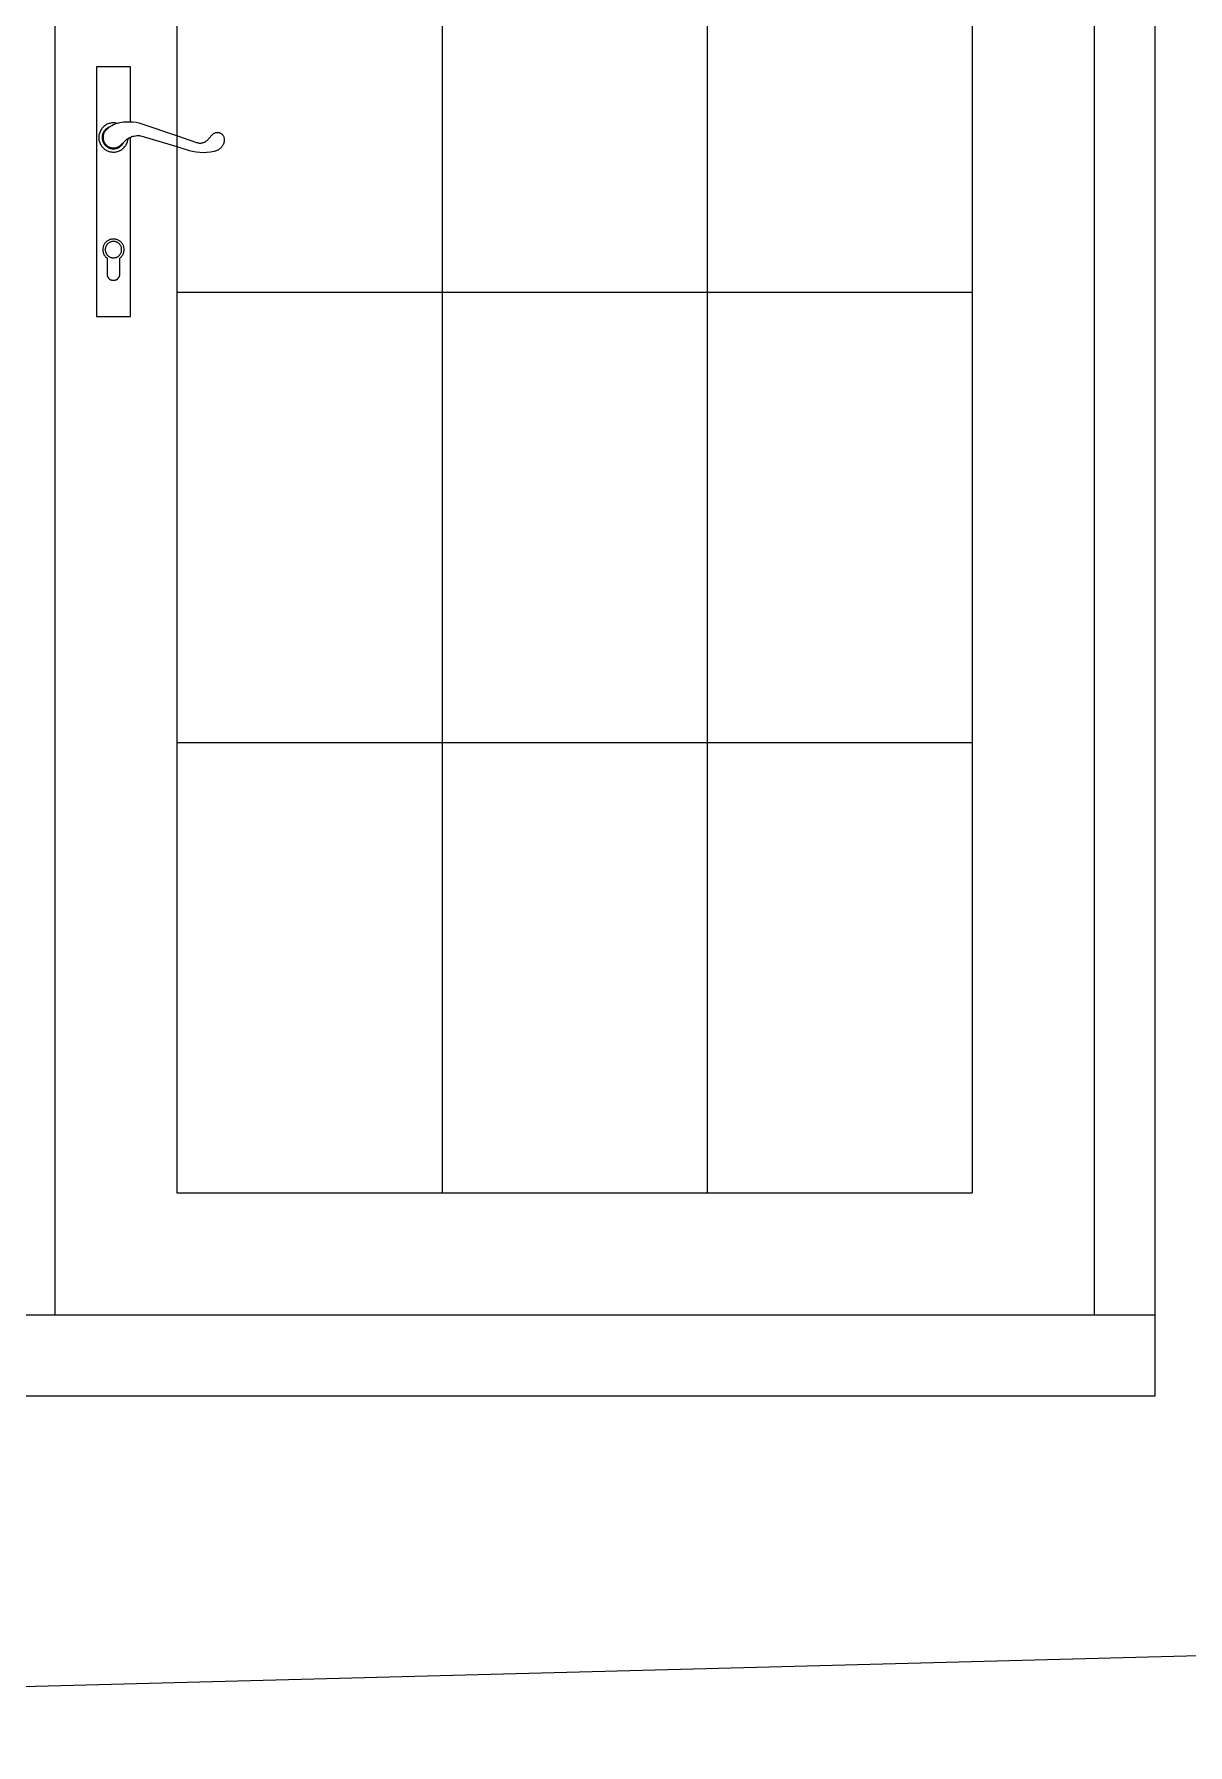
# Model space of a CAD drawing. Extents: x -71730 to 43516, y -8856 to 48457.
# Drawn here: x -2777 to -1830, y 3009 to 4413 of the extents above; entities that cross this region are included whole.
import ezdxf

# ---------------------------------------------------------------- set-up
doc = ezdxf.new("R2010")
doc.units = 0
doc.header["$MEASUREMENT"] = 0
doc.layers.get('0').update_dxf_attribs({"linetype": 'CONTINUOUS'})

msp = doc.modelspace()

# ---------------------------------------------------------------- linework, layer by layer
at = {"color": 22}
for p, q in [((-1857.1, 5460.4), (-1857.1, 3362.2)), ((-2759.5, 5410.4), (-2759.5, 3362.2)), ((-1907.1, 5410.4), (-1907.1, 3362.2)), ((-2659.5, 4571.1), (-2659.5, 4329.6)), ((-2442, 4571.1), (-2442, 4201.5)), ((-2224.6, 4571.1), (-2224.6, 4201.5)), ((-2007.1, 4571.1), (-2007.1, 4201.5)), ((-2697.5, 4386.3), (-2725.5, 4386.3)), ((-2725.5, 4386.3), (-2725.5, 4181.3)), ((-2697.5, 4341), (-2697.5, 4386.3)), ((-2719.4, 4337.4), (-2719.9, 4336.9)), ((-2718.7, 4337.9), (-2719.4, 4337.4)), ((-2718.1, 4338.3), (-2718.7, 4337.9)), ((-2717.5, 4338.7), (-2718.1, 4338.3)), ((-2716.8, 4339.1), (-2717.5, 4338.7)), ((-2716.1, 4339.4), (-2716.8, 4339.1)), ((-2715.3, 4339.7), (-2716.1, 4339.4)), ((-2714.6, 4339.9), (-2715.3, 4339.7)), ((-2713.8, 4340.1), (-2714.6, 4339.9)), ((-2712.9, 4338), (-2714.1, 4337.2)), ((-2713.1, 4340.2), (-2713.8, 4340.1)), ((-2712.3, 4340.3), (-2713.1, 4340.2)), ((-2711.6, 4338.7), (-2712.9, 4338)), ((-2711.5, 4340.3), (-2712.3, 4340.3)), ((-2710.3, 4339.2), (-2711.6, 4338.7)), ((-2710.7, 4340.3), (-2711.5, 4340.3)), ((-2710, 4340.2), (-2710.7, 4340.3)), ((-2708.9, 4339.7), (-2710.3, 4339.2)), ((-2709.2, 4340.1), (-2710, 4340.2)), ((-2708.5, 4339.9), (-2709.2, 4340.1)), ((-2708.5, 4339.9), (-2708.9, 4339.7)), ((-2707.6, 4340.1), (-2708.5, 4339.9)), ((-2706.2, 4340.4), (-2707.6, 4340.1)), ((-2704.7, 4340.7), (-2706.2, 4340.4)), ((-2703.3, 4340.8), (-2704.7, 4340.7)), ((-2700.7, 4341), (-2703.3, 4340.8)), ((-2698.1, 4341), (-2700.7, 4341)), ((-2697.5, 4341), (-2698.1, 4341)), ((-2695.6, 4340.8), (-2697.5, 4341)), ((-2693, 4340.5), (-2695.6, 4340.8)), ((-2690.5, 4340), (-2693, 4340.5)), ((-2688, 4339.3), (-2690.5, 4340)), ((-2659.5, 4329.6), (-2688, 4339.3)), ((-2723.4, 4330.1), (-2723.5, 4329.3)), ((-2723.5, 4329.3), (-2723.5, 4328.5)), ((-2723.5, 4328.5), (-2723.5, 4327.8)), ((-2723.5, 4327.8), (-2723.5, 4327)), ((-2723.5, 4327), (-2723.4, 4326.2)), ((-2723.3, 4330.8), (-2723.4, 4330.1)), ((-2723.4, 4326.2), (-2723.2, 4325.5)), ((-2723.1, 4331.6), (-2723.3, 4330.8)), ((-2723.2, 4325.5), (-2723, 4324.7)), ((-2722.8, 4332.3), (-2723.1, 4331.6)), ((-2723, 4324.7), (-2722.7, 4324)), ((-2722.5, 4333.1), (-2722.8, 4332.3)), ((-2722.7, 4324), (-2722.4, 4323.3)), ((-2722.2, 4333.8), (-2722.5, 4333.1)), ((-2721.8, 4334.4), (-2722.2, 4333.8)), ((-2721.4, 4335.1), (-2721.8, 4334.4)), ((-2721, 4335.7), (-2721.4, 4335.1)), ((-2720.5, 4336.3), (-2721, 4335.7)), ((-2720.7, 4329.2), (-2720.8, 4328.6)), ((-2720.8, 4328.6), (-2720.8, 4328)), ((-2720.8, 4328), (-2720.7, 4327.4)), ((-2720.5, 4330.4), (-2720.7, 4329.8)), ((-2720.7, 4329.8), (-2720.7, 4329.2)), ((-2720.7, 4327.4), (-2720.7, 4326.8)), ((-2720.7, 4326.8), (-2720.5, 4326.2)), ((-2719.9, 4336.9), (-2720.5, 4336.3)), ((-2720.4, 4330.9), (-2720.5, 4330.4)), ((-2720.5, 4326.2), (-2720.4, 4325.6)), ((-2720.2, 4331.5), (-2720.4, 4330.9)), ((-2720.4, 4325.6), (-2720.2, 4325)), ((-2720, 4332.1), (-2720.2, 4331.5)), ((-2720.2, 4325), (-2720, 4324.5)), ((-2720, 4329.6), (-2720.1, 4329)), ((-2720.1, 4329), (-2720.1, 4328.4)), ((-2720.1, 4328.4), (-2720.1, 4327.9)), ((-2720.1, 4327.9), (-2720, 4327.3)), ((-2719.7, 4332.6), (-2720, 4332.1)), ((-2719.9, 4330.1), (-2720, 4329.6)), ((-2720, 4327.3), (-2720, 4326.7)), ((-2720, 4326.7), (-2719.8, 4326.2)), ((-2720, 4324.5), (-2719.7, 4323.9)), ((-2719.8, 4330.7), (-2719.9, 4330.1)), ((-2719.6, 4331.2), (-2719.8, 4330.7)), ((-2719.8, 4326.2), (-2719.7, 4325.6)), ((-2719.4, 4333.1), (-2719.7, 4332.6)), ((-2719.7, 4325.6), (-2719.5, 4325.1)), ((-2719.7, 4323.9), (-2719.4, 4323.4)), ((-2719.4, 4331.7), (-2719.6, 4331.2)), ((-2719.5, 4325.1), (-2719.3, 4324.6)), ((-2719.1, 4333.6), (-2719.4, 4333.1)), ((-2719.1, 4332.3), (-2719.4, 4331.7)), ((-2719.4, 4323.4), (-2719.1, 4322.9)), ((-2719.3, 4324.6), (-2719, 4324.1)), ((-2718.7, 4334.1), (-2719.1, 4333.6)), ((-2718.9, 4332.8), (-2719.1, 4332.3)), ((-2719, 4324.1), (-2718.7, 4323.6)), ((-2718.5, 4333.2), (-2718.9, 4332.8)), ((-2718.3, 4334.6), (-2718.7, 4334.1)), ((-2718.7, 4323.6), (-2718.4, 4323.1)), ((-2718.2, 4333.7), (-2718.5, 4333.2)), ((-2717.9, 4335), (-2718.3, 4334.6)), ((-2717.8, 4334.1), (-2718.2, 4333.7)), ((-2717.4, 4335.4), (-2717.9, 4335)), ((-2717.4, 4334.5), (-2717.8, 4334.1)), ((-2717, 4335.8), (-2717.4, 4335.4)), ((-2716.4, 4335.5), (-2717.4, 4334.5)), ((-2716.5, 4336.1), (-2717, 4335.8)), ((-2715.9, 4336.4), (-2716.5, 4336.1)), ((-2715.3, 4336.4), (-2716.4, 4335.5)), ((-2715.4, 4336.7), (-2715.9, 4336.4)), ((-2714.9, 4336.9), (-2715.4, 4336.7)), ((-2714.3, 4337.1), (-2715.3, 4336.4)), ((-2714.3, 4337.1), (-2714.9, 4336.9)), ((-2714.1, 4337.2), (-2714.3, 4337.1)), ((-2705.8, 4321.9), (-2703.1, 4324.4)), ((-2703.7, 4323.3), (-2703.4, 4323.9)), ((-2703.4, 4323.9), (-2703.1, 4324.4)), ((-2703.1, 4324.4), (-2700.2, 4327.1)), ((-2700.7, 4323.1), (-2700.4, 4323.8)), ((-2700.4, 4323.8), (-2700.1, 4324.5)), ((-2700.2, 4327.1), (-2699.6, 4327.6)), ((-2700.1, 4324.5), (-2699.9, 4325.3)), ((-2699.9, 4325.3), (-2699.7, 4326)), ((-2699.7, 4326), (-2699.6, 4326.8)), ((-2699.6, 4327.6), (-2699.3, 4327.7)), ((-2699.6, 4326.8), (-2699.6, 4327.6)), ((-2699.3, 4327.7), (-2698.4, 4328.2)), ((-2698.4, 4328.2), (-2697.5, 4328.6)), ((-2697.5, 4328.6), (-2697.4, 4328.6)), ((-2697.5, 4181.3), (-2697.5, 4328.6)), ((-2697.4, 4328.6), (-2696.5, 4329)), ((-2696.5, 4329), (-2695.5, 4329.3)), ((-2695.5, 4329.3), (-2694.5, 4329.5)), ((-2694.5, 4329.5), (-2693.4, 4329.7)), ((-2693.4, 4329.7), (-2692.4, 4329.8)), ((-2692.4, 4329.8), (-2691.4, 4329.8)), ((-2691.4, 4329.8), (-2690.3, 4329.8)), ((-2690.3, 4329.8), (-2689.3, 4329.7)), ((-2689.3, 4329.7), (-2688.3, 4329.5)), ((-2688.3, 4329.5), (-2687.2, 4329.2)), ((-2687.2, 4329.2), (-2686.3, 4328.9)), ((-2686.3, 4328.9), (-2659.5, 4320.8)), ((-2659.5, 4329.6), (-2659.5, 4320.8)), ((-2643, 4323.9), (-2659.5, 4329.6)), ((-2642.5, 4323.8), (-2643, 4323.9)), ((-2642, 4323.6), (-2642.5, 4323.8)), ((-2641.4, 4323.6), (-2642, 4323.6)), ((-2640.9, 4323.5), (-2641.4, 4323.6)), ((-2640.4, 4323.5), (-2640.9, 4323.5)), ((-2639.8, 4323.5), (-2640.4, 4323.5)), ((-2639.3, 4323.6), (-2639.8, 4323.5)), ((-2638.8, 4323.6), (-2639.3, 4323.6)), ((-2638.3, 4323.8), (-2638.8, 4323.6)), ((-2637.8, 4323.9), (-2638.3, 4323.8)), ((-2637.3, 4324.1), (-2637.8, 4323.9)), ((-2636.8, 4324.3), (-2637.3, 4324.1)), ((-2636.3, 4324.6), (-2636.8, 4324.3)), ((-2635.9, 4324.9), (-2636.3, 4324.6)), ((-2635.4, 4325.2), (-2635.9, 4324.9)), ((-2635, 4325.5), (-2635.4, 4325.2)), ((-2630.8, 4330.2), (-2635, 4325.5)), ((-2630.5, 4330.5), (-2630.8, 4330.2)), ((-2630.2, 4330.8), (-2630.5, 4330.5)), ((-2629.9, 4331), (-2630.2, 4330.8)), ((-2629.6, 4331.3), (-2629.9, 4331)), ((-2629.2, 4331.5), (-2629.6, 4331.3)), ((-2628.9, 4331.7), (-2629.2, 4331.5)), ((-2628.5, 4331.8), (-2628.9, 4331.7)), ((-2628.1, 4332), (-2628.5, 4331.8)), ((-2627.8, 4332.1), (-2628.1, 4332)), ((-2627.4, 4332.2), (-2627.8, 4332.1)), ((-2627, 4332.2), (-2627.4, 4332.2)), ((-2626.6, 4332.2), (-2627, 4332.2)), ((-2626.2, 4332.3), (-2626.6, 4332.2)), ((-2625.8, 4332.2), (-2626.2, 4332.3)), ((-2625.4, 4332.2), (-2625.8, 4332.2)), ((-2625, 4332.1), (-2625.4, 4332.2)), ((-2624.6, 4332), (-2625, 4332.1)), ((-2624.2, 4331.9), (-2624.6, 4332)), ((-2623.9, 4331.8), (-2624.2, 4331.9)), ((-2623.5, 4331.6), (-2623.9, 4331.8)), ((-2623.2, 4331.4), (-2623.5, 4331.6)), ((-2622.8, 4331.2), (-2623.2, 4331.4)), ((-2622.5, 4330.9), (-2622.8, 4331.2)), ((-2622.2, 4330.7), (-2622.5, 4330.9)), ((-2621.9, 4330.4), (-2622.2, 4330.7)), ((-2621.7, 4330.1), (-2621.9, 4330.4)), ((-2621.4, 4329.8), (-2621.7, 4330.1)), ((-2621.2, 4329.4), (-2621.4, 4329.8)), ((-2621, 4329.1), (-2621.2, 4329.4)), ((-2621.1, 4323.2), (-2620.8, 4323.9)), ((-2620.8, 4328.7), (-2621, 4329.1)), ((-2620.7, 4328.4), (-2620.8, 4328.7)), ((-2620.8, 4323.9), (-2620.6, 4324.6)), ((-2620.6, 4328), (-2620.7, 4328.4)), ((-2620.5, 4327.6), (-2620.6, 4328)), ((-2620.6, 4324.6), (-2620.4, 4325.2)), ((-2620.4, 4327.2), (-2620.5, 4327.6)), ((-2620.3, 4326.8), (-2620.4, 4327.2)), ((-2620.4, 4325.6), (-2620.3, 4326)), ((-2620.4, 4325.2), (-2620.4, 4325.6)), ((-2620.3, 4326.4), (-2620.3, 4326.8)), ((-2620.3, 4326), (-2620.3, 4326.4)), ((-2722.4, 4323.3), (-2722.1, 4322.6)), ((-2722.1, 4322.6), (-2721.7, 4321.9)), ((-2721.7, 4321.9), (-2721.3, 4321.3)), ((-2721.3, 4321.3), (-2720.8, 4320.7)), ((-2720.8, 4320.7), (-2720.3, 4320.1)), ((-2720.3, 4320.1), (-2719.7, 4319.5)), ((-2719.7, 4319.5), (-2719.1, 4319)), ((-2719.1, 4322.9), (-2718.7, 4322.4)), ((-2719.1, 4319), (-2718.5, 4318.5)), ((-2718.7, 4322.4), (-2718.3, 4322)), ((-2718.5, 4318.5), (-2717.9, 4318.1)), ((-2718.4, 4323.1), (-2718, 4322.7)), ((-2718.3, 4322), (-2717.9, 4321.5)), ((-2718, 4322.7), (-2717.6, 4322.3)), ((-2717.9, 4321.5), (-2717.4, 4321.2)), ((-2717.9, 4318.1), (-2717.2, 4317.7)), ((-2717.6, 4322.3), (-2717.2, 4321.9)), ((-2717.4, 4321.2), (-2716.9, 4320.8)), ((-2717.2, 4321.9), (-2716.8, 4321.5)), ((-2717.2, 4317.7), (-2716.5, 4317.4)), ((-2716.9, 4320.8), (-2716.4, 4320.4)), ((-2716.8, 4321.5), (-2716.3, 4321.2)), ((-2716.5, 4317.4), (-2715.8, 4317.1)), ((-2716.4, 4320.4), (-2715.9, 4320.1)), ((-2716.3, 4321.2), (-2715.8, 4320.9)), ((-2715.9, 4320.1), (-2715.4, 4319.9)), ((-2715.8, 4320.9), (-2715.3, 4320.6)), ((-2715.8, 4317.1), (-2715.1, 4316.8)), ((-2715.4, 4319.9), (-2714.8, 4319.6)), ((-2715.3, 4320.6), (-2714.8, 4320.4)), ((-2715.1, 4316.8), (-2714.3, 4316.6)), ((-2714.8, 4320.4), (-2714.3, 4320.2)), ((-2714.8, 4319.6), (-2714.2, 4319.4)), ((-2714.3, 4320.2), (-2713.8, 4320)), ((-2714.3, 4316.6), (-2713.6, 4316.5)), ((-2714.2, 4319.4), (-2713.7, 4319.3)), ((-2713.8, 4320), (-2713.2, 4319.9)), ((-2713.7, 4319.3), (-2713.1, 4319.2)), ((-2713.6, 4316.5), (-2712.8, 4316.4)), ((-2713.2, 4319.9), (-2712.6, 4319.8)), ((-2713.1, 4319.2), (-2712.5, 4319.1)), ((-2712.8, 4316.4), (-2712, 4316.3)), ((-2712.6, 4319.8), (-2712.1, 4319.7)), ((-2712.5, 4319.1), (-2711.9, 4319)), ((-2712.1, 4319.7), (-2711.5, 4319.7)), ((-2712, 4316.3), (-2711.2, 4316.3)), ((-2711.9, 4319), (-2711.3, 4319)), ((-2711.5, 4319.7), (-2710.9, 4319.7)), ((-2711.3, 4319), (-2710.7, 4319.1)), ((-2711.2, 4316.3), (-2710.5, 4316.3)), ((-2710.9, 4319.7), (-2710.4, 4319.8)), ((-2710.7, 4319.1), (-2710.1, 4319.2)), ((-2710.5, 4316.3), (-2709.7, 4316.4)), ((-2710.4, 4319.8), (-2709.8, 4319.9)), ((-2710.1, 4319.2), (-2709.5, 4319.3)), ((-2709.8, 4319.9), (-2709.3, 4320)), ((-2709.7, 4316.4), (-2708.9, 4316.6)), ((-2709.5, 4319.3), (-2708.9, 4319.4)), ((-2709.3, 4320), (-2708.7, 4320.2)), ((-2708.9, 4319.4), (-2708.3, 4319.6)), ((-2708.9, 4316.6), (-2708.2, 4316.8)), ((-2708.7, 4320.2), (-2708.2, 4320.4)), ((-2708.3, 4319.6), (-2707.8, 4319.8)), ((-2708.2, 4320.4), (-2707.7, 4320.6)), ((-2708.2, 4316.8), (-2707.5, 4317)), ((-2707.8, 4319.8), (-2707.2, 4320.1)), ((-2707.7, 4320.6), (-2707.2, 4320.9)), ((-2707.5, 4317), (-2706.7, 4317.3)), ((-2707.2, 4320.9), (-2706.7, 4321.2)), ((-2707.2, 4320.1), (-2706.7, 4320.4)), ((-2706.7, 4321.2), (-2706.2, 4321.5)), ((-2706.7, 4320.4), (-2706.2, 4320.7)), ((-2706.7, 4317.3), (-2706, 4317.6)), ((-2706.2, 4321.5), (-2705.8, 4321.9)), ((-2706.2, 4320.7), (-2705.7, 4321.1)), ((-2706, 4317.6), (-2705.4, 4318)), ((-2705.7, 4321.1), (-2705.3, 4321.5)), ((-2705.4, 4318), (-2704.7, 4318.4)), ((-2705.3, 4321.5), (-2704.8, 4321.9)), ((-2704.8, 4321.9), (-2704.4, 4322.4)), ((-2704.7, 4318.4), (-2704.1, 4318.9)), ((-2704.4, 4322.4), (-2704.1, 4322.8)), ((-2704.1, 4322.8), (-2703.7, 4323.3)), ((-2704.1, 4318.9), (-2703.5, 4319.4)), ((-2703.5, 4319.4), (-2702.9, 4319.9)), ((-2702.9, 4319.9), (-2702.4, 4320.5)), ((-2702.4, 4320.5), (-2701.9, 4321.1)), ((-2701.9, 4321.1), (-2701.5, 4321.7)), ((-2701.5, 4321.7), (-2701.1, 4322.4)), ((-2701.1, 4322.4), (-2700.7, 4323.1)), ((-2659.5, 4320.8), (-2659.5, 4201.5)), ((-2659.5, 4320.8), (-2649.5, 4317.7)), ((-2649.5, 4317.7), (-2646.6, 4317)), ((-2646.6, 4317), (-2643.7, 4316.5)), ((-2643.7, 4316.5), (-2640.8, 4316.2)), ((-2640.8, 4316.2), (-2637.8, 4316.1)), ((-2637.8, 4316.1), (-2634.9, 4316.3)), ((-2634.9, 4316.3), (-2631.9, 4316.6)), ((-2631.9, 4316.6), (-2629, 4317.1)), ((-2629, 4317.1), (-2628.4, 4317.2)), ((-2628.4, 4317.2), (-2627.7, 4317.4)), ((-2627.7, 4317.4), (-2627, 4317.6)), ((-2627, 4317.6), (-2626.4, 4317.9)), ((-2626.4, 4317.9), (-2625.7, 4318.2)), ((-2625.7, 4318.2), (-2625.1, 4318.5)), ((-2625.1, 4318.5), (-2624.5, 4318.9)), ((-2624.5, 4318.9), (-2624, 4319.4)), ((-2624, 4319.4), (-2623.5, 4319.8)), ((-2623.5, 4319.8), (-2623, 4320.3)), ((-2623, 4320.3), (-2622.5, 4320.9)), ((-2622.5, 4320.9), (-2622.1, 4321.4)), ((-2622.1, 4321.4), (-2621.7, 4322)), ((-2621.7, 4322), (-2621.4, 4322.6)), ((-2621.4, 4322.6), (-2621.1, 4323.2)), ((-2719.6, 4239.6), (-2719.8, 4239.1)), ((-2719.4, 4240.1), (-2719.6, 4239.6)), ((-2719.1, 4240.6), (-2719.4, 4240.1)), ((-2718.8, 4241.1), (-2719.1, 4240.6)), ((-2718.5, 4241.6), (-2718.8, 4241.1)), ((-2718.1, 4242), (-2718.5, 4241.6)), ((-2717.7, 4242.5), (-2718.1, 4242)), ((-2717.6, 4239.3), (-2717.8, 4238.9)), ((-2717.3, 4242.9), (-2717.7, 4242.5)), ((-2717.4, 4239.7), (-2717.6, 4239.3)), ((-2717.1, 4240), (-2717.4, 4239.7)), ((-2716.9, 4243.2), (-2717.3, 4242.9)), ((-2716.9, 4240.4), (-2717.1, 4240)), ((-2716.4, 4243.6), (-2716.9, 4243.2)), ((-2716.6, 4240.7), (-2716.9, 4240.4)), ((-2716.3, 4241.1), (-2716.6, 4240.7)), ((-2715.9, 4243.9), (-2716.4, 4243.6)), ((-2716, 4241.4), (-2716.3, 4241.1)), ((-2715.6, 4241.6), (-2716, 4241.4)), ((-2715.4, 4244.1), (-2715.9, 4243.9)), ((-2715.3, 4241.9), (-2715.6, 4241.6)), ((-2714.9, 4244.4), (-2715.4, 4244.1)), ((-2714.9, 4242.1), (-2715.3, 4241.9)), ((-2714.4, 4244.6), (-2714.9, 4244.4)), ((-2714.5, 4242.3), (-2714.9, 4242.1)), ((-2714.1, 4242.5), (-2714.5, 4242.3)), ((-2713.8, 4244.7), (-2714.4, 4244.6)), ((-2713.7, 4242.7), (-2714.1, 4242.5)), ((-2713.2, 4244.9), (-2713.8, 4244.7)), ((-2713.3, 4242.8), (-2713.7, 4242.7)), ((-2712.8, 4242.9), (-2713.3, 4242.8)), ((-2712.7, 4245), (-2713.2, 4244.9)), ((-2712.4, 4243), (-2712.8, 4242.9)), ((-2712.1, 4245), (-2712.7, 4245)), ((-2712, 4243), (-2712.4, 4243)), ((-2711.5, 4245), (-2712.1, 4245)), ((-2711.5, 4243), (-2712, 4243)), ((-2711, 4245), (-2711.5, 4245)), ((-2711.1, 4243), (-2711.5, 4243)), ((-2710.6, 4243), (-2711.1, 4243)), ((-2710.4, 4245), (-2711, 4245)), ((-2710.2, 4242.9), (-2710.6, 4243)), ((-2709.8, 4244.9), (-2710.4, 4245)), ((-2709.8, 4242.8), (-2710.2, 4242.9)), ((-2709.3, 4244.7), (-2709.8, 4244.9)), ((-2709.4, 4242.7), (-2709.8, 4242.8)), ((-2708.9, 4242.5), (-2709.4, 4242.7)), ((-2708.7, 4244.6), (-2709.3, 4244.7)), ((-2708.5, 4242.3), (-2708.9, 4242.5)), ((-2708.2, 4244.4), (-2708.7, 4244.6)), ((-2708.2, 4242.1), (-2708.5, 4242.3)), ((-2707.6, 4244.1), (-2708.2, 4244.4)), ((-2707.8, 4241.9), (-2708.2, 4242.1)), ((-2707.4, 4241.6), (-2707.8, 4241.9)), ((-2707.1, 4243.9), (-2707.6, 4244.1)), ((-2707.1, 4241.4), (-2707.4, 4241.6)), ((-2706.6, 4243.6), (-2707.1, 4243.9)), ((-2706.8, 4241.1), (-2707.1, 4241.4)), ((-2706.5, 4240.7), (-2706.8, 4241.1)), ((-2706.2, 4243.2), (-2706.6, 4243.6)), ((-2706.2, 4240.4), (-2706.5, 4240.7)), ((-2705.7, 4242.9), (-2706.2, 4243.2)), ((-2705.9, 4240), (-2706.2, 4240.4)), ((-2705.7, 4239.7), (-2705.9, 4240)), ((-2705.3, 4242.5), (-2705.7, 4242.9)), ((-2705.5, 4239.3), (-2705.7, 4239.7)), ((-2705.3, 4238.9), (-2705.5, 4239.3)), ((-2704.9, 4242), (-2705.3, 4242.5)), ((-2704.6, 4241.6), (-2704.9, 4242)), ((-2704.2, 4241.1), (-2704.6, 4241.6)), ((-2703.9, 4240.6), (-2704.2, 4241.1)), ((-2703.7, 4240.1), (-2703.9, 4240.6)), ((-2703.4, 4239.6), (-2703.7, 4240.1)), ((-2703.2, 4239.1), (-2703.4, 4239.6)), ((-2720.2, 4237.4), (-2720.3, 4236.8)), ((-2720.3, 4236.8), (-2720.3, 4236.2)), ((-2720.3, 4236.2), (-2720.3, 4235.7)), ((-2720.3, 4235.7), (-2720.2, 4235.1)), ((-2720.1, 4237.9), (-2720.2, 4237.4)), ((-2720.2, 4235.1), (-2720.1, 4234.5)), ((-2720, 4238.5), (-2720.1, 4237.9)), ((-2720.1, 4234.5), (-2720, 4234)), ((-2719.8, 4239.1), (-2720, 4238.5)), ((-2720, 4234), (-2719.8, 4233.4)), ((-2719.8, 4233.4), (-2719.6, 4232.9)), ((-2719.6, 4232.9), (-2719.3, 4232.4)), ((-2719.3, 4232.4), (-2719.1, 4231.8)), ((-2719.1, 4231.8), (-2718.8, 4231.4)), ((-2718.8, 4231.4), (-2718.4, 4230.9)), ((-2718.4, 4230.9), (-2718, 4230.5)), ((-2718.2, 4237.2), (-2718.3, 4236.7)), ((-2718.3, 4236.7), (-2718.3, 4236.3)), ((-2718.3, 4236.3), (-2718.3, 4235.9)), ((-2718.3, 4235.9), (-2718.2, 4235.4)), ((-2718.1, 4237.6), (-2718.2, 4237.2)), ((-2718.2, 4235.4), (-2718.1, 4235)), ((-2718, 4238), (-2718.1, 4237.6)), ((-2718.1, 4235), (-2718, 4234.5)), ((-2717.9, 4238.5), (-2718, 4238)), ((-2718, 4234.5), (-2717.9, 4234.1)), ((-2718, 4230.5), (-2717.7, 4230)), ((-2717.8, 4238.9), (-2717.9, 4238.5)), ((-2717.9, 4234.1), (-2717.8, 4233.7)), ((-2717.8, 4233.7), (-2717.6, 4233.3)), ((-2717.7, 4230), (-2717.2, 4229.7)), ((-2717.6, 4233.3), (-2717.4, 4232.9)), ((-2717.4, 4232.9), (-2717.1, 4232.5)), ((-2717.2, 4229.7), (-2716.8, 4229.3)), ((-2717.1, 4232.5), (-2716.9, 4232.2)), ((-2716.9, 4232.2), (-2716.6, 4231.8)), ((-2716.8, 4229.3), (-2716.8, 4216.3)), ((-2716.6, 4231.8), (-2716.3, 4231.5)), ((-2716.3, 4231.5), (-2716, 4231.2)), ((-2716, 4231.2), (-2715.6, 4230.9)), ((-2715.6, 4230.9), (-2715.3, 4230.7)), ((-2715.3, 4230.7), (-2714.9, 4230.4)), ((-2714.9, 4230.4), (-2714.5, 4230.2)), ((-2714.5, 4230.2), (-2714.1, 4230.1)), ((-2714.1, 4230.1), (-2713.7, 4229.9)), ((-2713.7, 4229.9), (-2713.3, 4229.8)), ((-2713.3, 4229.8), (-2712.8, 4229.7)), ((-2712.8, 4229.7), (-2712.4, 4229.6)), ((-2712.4, 4229.6), (-2712, 4229.6)), ((-2712, 4229.6), (-2711.5, 4229.5)), ((-2711.5, 4229.5), (-2711.1, 4229.6)), ((-2711.1, 4229.6), (-2710.6, 4229.6)), ((-2710.6, 4229.6), (-2710.2, 4229.7)), ((-2710.2, 4229.7), (-2709.8, 4229.8)), ((-2709.8, 4229.8), (-2709.4, 4229.9)), ((-2709.4, 4229.9), (-2708.9, 4230.1)), ((-2708.9, 4230.1), (-2708.5, 4230.2)), ((-2708.5, 4230.2), (-2708.2, 4230.4)), ((-2708.2, 4230.4), (-2707.8, 4230.7)), ((-2707.8, 4230.7), (-2707.4, 4230.9)), ((-2707.4, 4230.9), (-2707.1, 4231.2)), ((-2707.1, 4231.2), (-2706.8, 4231.5)), ((-2706.8, 4231.5), (-2706.5, 4231.8)), ((-2706.5, 4231.8), (-2706.2, 4232.2)), ((-2706.3, 4229.3), (-2705.8, 4229.7)), ((-2706.3, 4216.3), (-2706.3, 4229.3)), ((-2706.2, 4232.2), (-2705.9, 4232.5)), ((-2705.9, 4232.5), (-2705.7, 4232.9)), ((-2705.8, 4229.7), (-2705.4, 4230)), ((-2705.7, 4232.9), (-2705.5, 4233.3)), ((-2705.5, 4233.3), (-2705.3, 4233.7)), ((-2705.4, 4230), (-2705, 4230.5)), ((-2705.1, 4238.5), (-2705.3, 4238.9)), ((-2705.3, 4233.7), (-2705.1, 4234.1)), ((-2705, 4238), (-2705.1, 4238.5)), ((-2705.1, 4234.1), (-2705, 4234.5)), ((-2704.9, 4237.6), (-2705, 4238)), ((-2705, 4234.5), (-2704.9, 4235)), ((-2705, 4230.5), (-2704.6, 4230.9)), ((-2704.8, 4237.2), (-2704.9, 4237.6)), ((-2704.9, 4235), (-2704.8, 4235.4)), ((-2704.8, 4236.7), (-2704.8, 4237.2)), ((-2704.8, 4236.3), (-2704.8, 4236.7)), ((-2704.8, 4235.9), (-2704.8, 4236.3)), ((-2704.8, 4235.4), (-2704.8, 4235.9)), ((-2704.6, 4230.9), (-2704.3, 4231.4)), ((-2704.3, 4231.4), (-2704, 4231.8)), ((-2704, 4231.8), (-2703.7, 4232.4)), ((-2703.7, 4232.4), (-2703.5, 4232.9)), ((-2703.5, 4232.9), (-2703.3, 4233.4)), ((-2703.3, 4233.4), (-2703.1, 4234)), ((-2703.1, 4238.5), (-2703.2, 4239.1)), ((-2702.9, 4237.9), (-2703.1, 4238.5)), ((-2703.1, 4234), (-2703, 4234.5)), ((-2703, 4234.5), (-2702.9, 4235.1)), ((-2702.8, 4237.4), (-2702.9, 4237.9)), ((-2702.9, 4235.1), (-2702.8, 4235.7)), ((-2702.8, 4236.8), (-2702.8, 4237.4)), ((-2702.8, 4236.2), (-2702.8, 4236.8)), ((-2702.8, 4235.7), (-2702.8, 4236.2)), ((-2716.8, 4216.3), (-2716.8, 4215.9)), ((-2716.8, 4215.9), (-2716.7, 4215.6)), ((-2716.7, 4215.6), (-2716.7, 4215.3)), ((-2716.7, 4215.3), (-2716.6, 4214.9)), ((-2716.6, 4214.9), (-2716.5, 4214.6)), ((-2716.5, 4214.6), (-2716.4, 4214.3)), ((-2716.4, 4214.3), (-2716.2, 4214)), ((-2716.2, 4214), (-2716.1, 4213.7)), ((-2716.1, 4213.7), (-2715.9, 4213.4)), ((-2715.9, 4213.4), (-2715.7, 4213.1)), ((-2715.7, 4213.1), (-2715.5, 4212.8)), ((-2715.5, 4212.8), (-2715.2, 4212.6)), ((-2715.2, 4212.6), (-2715, 4212.3)), ((-2715, 4212.3), (-2714.7, 4212.1)), ((-2714.7, 4212.1), (-2714.4, 4211.9)), ((-2714.4, 4211.9), (-2714.2, 4211.7)), ((-2714.2, 4211.7), (-2713.9, 4211.6)), ((-2713.9, 4211.6), (-2713.5, 4211.4)), ((-2713.5, 4211.4), (-2713.2, 4211.3)), ((-2713.2, 4211.3), (-2712.9, 4211.2)), ((-2712.9, 4211.2), (-2712.6, 4211.1)), ((-2712.6, 4211.1), (-2712.2, 4211.1)), ((-2712.2, 4211.1), (-2711.9, 4211.1)), ((-2711.9, 4211.1), (-2711.5, 4211)), ((-2711.5, 4211), (-2711.2, 4211.1)), ((-2711.2, 4211.1), (-2710.8, 4211.1)), ((-2710.8, 4211.1), (-2710.5, 4211.1)), ((-2710.5, 4211.1), (-2710.2, 4211.2)), ((-2710.2, 4211.2), (-2709.8, 4211.3)), ((-2709.8, 4211.3), (-2709.5, 4211.4)), ((-2709.5, 4211.4), (-2709.2, 4211.6)), ((-2709.2, 4211.6), (-2708.9, 4211.7)), ((-2708.9, 4211.7), (-2708.6, 4211.9)), ((-2708.6, 4211.9), (-2708.3, 4212.1)), ((-2708.3, 4212.1), (-2708.1, 4212.3)), ((-2708.1, 4212.3), (-2707.8, 4212.6)), ((-2707.8, 4212.6), (-2707.6, 4212.8)), ((-2707.6, 4212.8), (-2707.4, 4213.1)), ((-2707.4, 4213.1), (-2707.2, 4213.4)), ((-2707.2, 4213.4), (-2707, 4213.7)), ((-2707, 4213.7), (-2706.8, 4214)), ((-2706.8, 4214), (-2706.7, 4214.3)), ((-2706.7, 4214.3), (-2706.6, 4214.6)), ((-2706.6, 4214.6), (-2706.5, 4214.9)), ((-2706.5, 4214.9), (-2706.4, 4215.3)), ((-2706.4, 4215.3), (-2706.3, 4215.6)), ((-2706.3, 4215.9), (-2706.3, 4216.3)), ((-2706.3, 4215.6), (-2706.3, 4215.9)), ((-2659.5, 4201.5), (-2659.5, 3831.8)), ((-2659.5, 4201.5), (-2442, 4201.5)), ((-2442, 4201.5), (-2224.6, 4201.5)), ((-2442, 4201.5), (-2442, 3831.8)), ((-2224.6, 4201.5), (-2007.1, 4201.5)), ((-2224.6, 4201.5), (-2224.6, 3831.8)), ((-2007.1, 4201.5), (-2007.1, 3831.8)), ((-2725.5, 4181.3), (-2697.5, 4181.3)), ((-2659.5, 3831.8), (-2659.5, 3462.2)), ((-2659.5, 3831.8), (-2442, 3831.8)), ((-2442, 3831.8), (-2442, 3462.2)), ((-2442, 3831.8), (-2224.6, 3831.8)), ((-2224.6, 3831.8), (-2007.1, 3831.8)), ((-2224.6, 3831.8), (-2224.6, 3462.2)), ((-2007.1, 3831.8), (-2007.1, 3462.2)), ((-2659.5, 3462.2), (-2442, 3462.2)), ((-2442, 3462.2), (-2224.6, 3462.2)), ((-2224.6, 3462.2), (-2007.1, 3462.2)), ((-3612, 3362.2), (-2759.5, 3362.2)), ((-2759.5, 3362.2), (-1907.1, 3362.2)), ((-1907.1, 3362.2), (-1857.1, 3362.2)), ((-1857.1, 3362.2), (-1857.1, 3295.5)), ((-1857.1, 3295.5), (-3662, 3295.5))]:
    msp.add_line(p, q, dxfattribs=at)
at = {"color": 40}
msp.add_line((-4583.4, 3009.4), (-556.6, 3116.3), dxfattribs=at)

doc.saveas('drawing.dxf')
